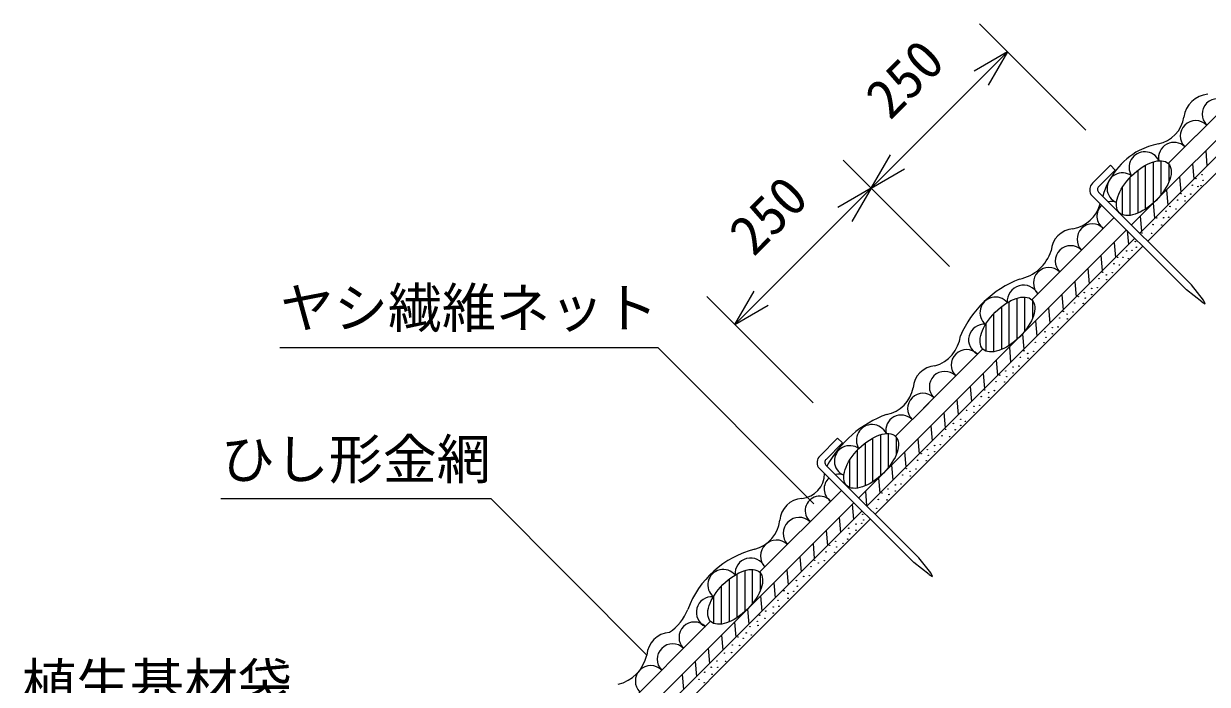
# Model space of a CAD drawing. Units: millimetres, scale not verified. Extents: x 200 to 8200, y 200 to 5838.
# Drawn here: x 1275 to 2809, y 2931 to 3787 of the extents above; entities that cross this region are included whole.
import ezdxf
from ezdxf.enums import TextEntityAlignment as Align

# ---------------------------------------------------------------- set-up
doc = ezdxf.new("R2010")
doc.units = ezdxf.units.MM
doc.header["$LTSCALE"] = 20
for name, color, linetype, lineweight in [('C-STR', 7, 'Continuous', 25), ('C-STR-DIM', 1, 'Continuous', 13), ('C-STR-HTXT', 1, 'Continuous', 13)]:
    doc.layers.add(name, color=color, linetype=linetype, lineweight=lineweight)
doc.styles.add('ＭＳ ゴシック', font='')
doc.styles.get('ＭＳ ゴシック').set_extended_font_data('MS Gothic')

msp = doc.modelspace()

# ---------------------------------------------------------------- linework, layer by layer
at = {"layer": 'C-STR'}
for p, q in [((2794.75, 3641.69), (2871.98, 3718.92)), ((2747.02, 3562.14), (2873.75, 3688.87)), ((2757.63, 3551.53), (2884.36, 3678.26)), ((2768.24, 3540.93), (2894.97, 3667.65)), ((2758.73, 3605.9), (2794.64, 3641.8)), ((2807.25, 3622.37), (2808.96, 3602.86)), ((2660.37, 3580.31), (2683.66, 3603.61)), ((2690.02, 3597.25), (2668.77, 3575.99)), ((2690.02, 3597.25), (2683.66, 3603.61)), ((2790.28, 3605.4), (2791.99, 3585.89)), ((2773.31, 3588.43), (2775.02, 3568.92)), ((2658.51, 3565.88), (2782.36, 3442.1)), ((2668.48, 3568.64), (2788.72, 3448.47)), ((2711.12, 3526.23), (2747.02, 3562.14)), ((2756.34, 3571.46), (2758.05, 3551.95)), ((2721.73, 3515.63), (2757.63, 3551.53)), ((2739.37, 3554.49), (2741.08, 3534.98)), ((2581.95, 3429.12), (2688.62, 3535.79)), ((2722.4, 3537.51), (2724.11, 3518.01)), ((2732.33, 3505.02), (2768.24, 3540.93)), ((2357.56, 3172.68), (2704.65, 3519.77)), ((2705.58, 3518.84), (2707.14, 3501.04)), ((2368.17, 3162.07), (2715.26, 3509.16)), ((2688.5, 3503.1), (2690.16, 3484.07)), ((2378.78, 3151.47), (2725.87, 3498.56)), ((2671.49, 3486.6), (2673.19, 3467.1)), ((2654.52, 3469.63), (2656.22, 3450.13)), ((2637.55, 3452.66), (2639.25, 3433.16)), ((2802.16, 3426.55), (2782.36, 3442.1)), ((2804.28, 3428.67), (2788.72, 3448.47)), ((2620.58, 3435.69), (2622.28, 3416.18)), ((2802.16, 3426.55), (2806.76, 3424.08)), ((2806.76, 3424.08), (2804.28, 3428.67)), ((2603.61, 3418.72), (2605.31, 3399.21)), ((2586.63, 3401.75), (2588.34, 3382.24)), ((2569.66, 3384.78), (2571.37, 3365.27)), ((2441.39, 3288.56), (2518.32, 3365.48)), ((2552.69, 3367.81), (2554.4, 3348.3)), ((2535.72, 3350.84), (2537.43, 3331.33)), ((2518.75, 3333.87), (2520.46, 3314.36)), ((2501.78, 3316.9), (2503.49, 3297.39)), ((2484.81, 3299.93), (2486.52, 3280.42)), ((2405.18, 3252.34), (2448.16, 3295.32)), ((2467.84, 3282.96), (2469.55, 3263.45)), ((2450.87, 3265.99), (2452.58, 3246.48)), ((2306.81, 3226.75), (2330.1, 3250.06)), ((2336.47, 3243.69), (2315.22, 3222.43)), ((2336.47, 3243.69), (2330.1, 3250.06)), ((2433.9, 3249.02), (2435.61, 3229.51)), ((2416.93, 3232.04), (2418.64, 3212.54)), ((2304.95, 3212.32), (2428.8, 3088.55)), ((2314.92, 3215.08), (2435.17, 3094.91)), ((2399.96, 3215.07), (2401.67, 3195.57)), ((2382.99, 3198.1), (2384.69, 3178.6)), ((2228.95, 3076.12), (2335.06, 3182.23)), ((2366.02, 3181.13), (2367.64, 3162.61)), ((2181.34, 2996.45), (2351.09, 3166.21)), ((2349.05, 3164.16), (2350.75, 3144.66)), ((2191.94, 2985.85), (2361.7, 3155.61)), ((2332.08, 3147.19), (2333.78, 3127.69)), ((2202.55, 2975.24), (2372.31, 3145)), ((2315.11, 3130.22), (2316.81, 3110.71)), ((2298.14, 3113.25), (2299.84, 3093.74)), ((2281.16, 3096.28), (2282.87, 3076.77)), ((2448.61, 3073), (2428.8, 3088.55)), ((2450.73, 3075.12), (2435.17, 3094.91)), ((2264.19, 3079.31), (2265.9, 3059.8)), ((2448.61, 3073), (2453.21, 3070.52)), ((2453.21, 3070.52), (2450.73, 3075.12)), ((2247.22, 3062.34), (2248.93, 3042.83)), ((2230.25, 3045.37), (2231.96, 3025.86)), ((2213.28, 3028.4), (2214.99, 3008.89)), ((2051.62, 2898.79), (2165.31, 3012.48)), ((2196.31, 3011.43), (2198.02, 2991.92)), ((2004.01, 2819.13), (2181.34, 2996.45)), ((2179.34, 2994.46), (2181.05, 2974.95)), ((2014.62, 2808.52), (2191.94, 2985.85)), ((2162.37, 2977.49), (2164.08, 2957.98)), ((2025.23, 2797.92), (2202.55, 2975.24)), ((2145.4, 2960.52), (2147.11, 2941.01)), ((2128.43, 2943.54), (2130.14, 2924.04))]:
    msp.add_line(p, q, dxfattribs=at)
at = {"layer": 'C-STR', "color": 3}
for p, q in [((2739.38, 3608.06), (2739.38, 3554.68)), ((2749.38, 3565.23), (2749.38, 3609.52)), ((2719.38, 3597.17), (2719.38, 3541.58)), ((2729.38, 3546.97), (2729.38, 3603.77)), ((2759.38, 3605.22), (2759.38, 3581.53)), ((2709.38, 3538.66), (2709.38, 3587.89)), ((2699.38, 3539.54), (2699.38, 3575.28)), ((2552.6, 3370.2), (2552.6, 3426.99)), ((2562.6, 3431.29), (2562.6, 3377.9)), ((2572.6, 3388.45), (2572.6, 3432.74)), ((2582.6, 3428.44), (2582.6, 3404.75)), ((2532.6, 3361.89), (2532.6, 3411.11)), ((2542.6, 3420.39), (2542.6, 3364.8)), ((2522.6, 3362.76), (2522.6, 3398.5)), ((2385.82, 3254.51), (2385.82, 3201.13)), ((2395.82, 3211.67), (2395.82, 3255.96)), ((2365.82, 3243.61), (2365.82, 3188.02)), ((2375.82, 3193.42), (2375.82, 3250.21)), ((2405.82, 3251.66), (2405.82, 3227.97)), ((2355.82, 3185.11), (2355.82, 3234.53)), ((2345.82, 3185.99), (2345.82, 3221.72)), ((2199.6, 3017.19), (2199.6, 3073.99)), ((2209.6, 3078.28), (2209.6, 3025.16)), ((2219.6, 3035.45), (2219.6, 3079.74)), ((2229.6, 3075.44), (2229.6, 3051.75)), ((2179.6, 3008.88), (2179.6, 3058.11)), ((2189.6, 3067.39), (2189.6, 3011.8)), ((2169.6, 3009.76), (2169.6, 3045.5))]:
    msp.add_line(p, q, dxfattribs=at)
at = {"layer": 'C-STR'}
for centre in [(2802.64, 3591.41), (2790.06, 3577.73), (2794.79, 3586.13), (2797.28, 3576.05), (2801.31, 3577.2), (2803.94, 3584.1), (2775.46, 3566.8), (2780.28, 3563.34), (2787.99, 3566.2), (2760.96, 3550.19), (2768.67, 3546.87), (2770.74, 3558.4), (2780.62, 3557.22), (2743.88, 3535.22), (2752.58, 3535.48), (2755.8, 3544.1), (2759.47, 3536.29), (2724.55, 3515.89), (2737.08, 3515.29), (2739.15, 3526.82), (2750.4, 3526.29), (2716.1, 3504.72), (2692.96, 3484.31), (2699.9, 3484.28), (2704.63, 3492.68), (2711.65, 3493.24), (2717.41, 3497.42), (2688.24, 3475.91), (2695.45, 3474.22), (2707.11, 3482.6), (2668.92, 3456.58), (2673.64, 3464.98), (2678.46, 3461.52), (2678.8, 3455.39), (2686.17, 3464.37), (2649.9, 3438.67), (2659.47, 3443.95), (2666.84, 3445.05), (2637.33, 3424.99), (2642.05, 3433.4), (2648.58, 3424.46), (2651.21, 3431.37), (2659.48, 3436.07), (2622.73, 3414.07), (2627.55, 3410.61), (2635.26, 3413.46), (2608.56, 3393.04), (2615.93, 3394.14), (2618, 3405.67), (2627.89, 3404.48), (2598.99, 3387.76), (2600.3, 3380.45), (2608.56, 3385.16), (2571.82, 3363.16), (2584.35, 3362.55), (2586.42, 3374.08), (2597.67, 3373.55), (2567.09, 3354.76), (2576.64, 3359.69), (2576.98, 3353.57), (2540.23, 3331.57), (2548.08, 3336.85), (2557.65, 3342.13), (2557.65, 3334.24), (2565.02, 3343.22), (2535.51, 3323.17), (2546.76, 3322.64), (2549.39, 3329.54), (2516.18, 3303.85), (2520.9, 3312.25), (2525.73, 3308.78), (2526.07, 3302.66), (2533.43, 3311.64), (2497.17, 3285.94), (2506.73, 3291.22), (2514.11, 3292.31), (2480.2, 3268.96), (2489.76, 3274.25), (2495.84, 3271.73), (2506.74, 3283.33), (2469.99, 3261.33), (2482.52, 3260.73), (2489.77, 3266.36), (2455.82, 3240.31), (2463.2, 3241.4), (2465.27, 3252.93), (2475.15, 3251.75), (2438.41, 3229.75), (2446.25, 3235.02), (2447.56, 3227.72), (2455.83, 3232.42), (2419.08, 3210.42), (2431.61, 3209.82), (2433.68, 3221.35), (2444.93, 3220.82), (2414.36, 3202.02), (2423.9, 3206.96), (2424.24, 3200.83), (2387.49, 3178.84), (2395.34, 3184.11), (2396.65, 3176.81), (2404.91, 3189.39), (2404.92, 3181.51), (2412.29, 3190.49), (2382.77, 3170.44), (2394.02, 3169.91), (2362.6, 3151.19), (2380.7, 3158.9), (2344.43, 3133.2), (2354, 3138.48), (2354.01, 3130.6), (2361.37, 3139.58), (2363.91, 3143.89), (2327.46, 3116.23), (2343.11, 3118.99), (2345.74, 3125.9), (2314.89, 3102.55), (2319.61, 3110.95), (2326.14, 3102.02), (2328.77, 3108.93), (2337.04, 3113.63), (2300.29, 3091.63), (2305.11, 3088.16), (2312.82, 3091.02), (2286.12, 3070.6), (2293.49, 3071.7), (2295.56, 3083.23), (2276.55, 3065.32), (2277.86, 3058.01), (2252.74, 3039.8), (2260.69, 3052.03), (2265.51, 3048.57), (2265.85, 3042.44), (2273.22, 3051.42), (2236.95, 3025.72), (2246.52, 3031), (2246.53, 3023.12), (2253.89, 3032.1), (2226, 3012.49), (2229.1, 3020.44), (2235.76, 3016.35), (2211.52, 2997.5), (2216.32, 3005.5), (2218.24, 2994.83), (2226.95, 3007.1), (2193.43, 2981.83), (2200.82, 2992.16), (2202.98, 2981.19), (2207.63, 2990.43), (2183.57, 2971.21), (2192.57, 2972.07), (2157.76, 2946.52), (2166.14, 2952.99), (2173.47, 2961.13), (2174.7, 2952.9), (2184.72, 2960.6), (2150.24, 2937.21), (2157.08, 2932.93), (2167.33, 2943.92)]:
    msp.add_circle(centre, 0.3, dxfattribs=at)
at = {"layer": 'C-STR', "color": 1}
for centre, radius, start, end in [((2812.94, 3661.74), 34.07, 95.21229, 172.71184), ((2737.35, 3673.03), 42.37, 281.30464, 350.53477), ((2768.6, 3536.57), 98.53, 118.86922, 164.12159), ((2776.39, 3504.14), 131, 103.5714, 115.00261), ((2626.87, 3565.74), 45.33, 280.55399, 344.71802), ((2637.24, 3490.83), 30.42, 93.88791, 176.11209), ((2554.82, 3509.53), 54.67, 281.54909, 342.28142), ((2615.71, 3327.25), 138.07, 111.20863, 156.39892), ((2443.25, 3387.96), 46.26, 286.32631, 353.25608), ((2458.31, 3313.22), 30.42, 93.88791, 176.11209), ((2385.41, 3323.19), 43.28, 280.95029, 349.4785), ((2444.04, 3144.2), 145.5, 110.27156, 151.44122), ((2280.34, 3204.33), 32.79, 275.43457, 359.69053), ((2285.51, 3141.34), 30.42, 93.88791, 176.11209), ((2210.82, 3149.07), 44.7, 285.23382, 352.71921), ((2253.37, 2984.5), 125.28, 104.23374, 159.76738), ((2077.06, 3050.73), 63.07, 303.63162, 338.71099), ((2115, 2965.71), 32.64, 95.29363, 174.60368), ((2033.82, 2979.28), 49.8, 283.39609, 347.8363)]:
    msp.add_arc(centre, radius, start, end, dxfattribs=at)
at = {"layer": 'C-STR'}
for centre, radius, start, end in [((2822.68, 3669.85), 20, 45, 225), ((2794.4, 3641.57), 20, 45, 225), ((2766.12, 3613.28), 20, 45, 191.06348), ((2728.26, 3600.76), 20.33, 25.38159, 212.41881), ((2699.28, 3573.82), 19.96, 53.91928, 247.38976), ((2669.05, 3571.85), 12.12, 135.76262, 209.53793), ((2672.01, 3572.18), 5, 130.3409, 225.01704), ((2685.17, 3537.56), 18.96, 131.44645, 236.21914), ((2685.17, 3537.56), 18.96, 70.11725, 101.96215), ((2660.49, 3507.65), 20, 45, 225), ((2632.2, 3479.37), 20, 45, 225), ((2603.92, 3451.09), 20, 45, 225), ((2571.1, 3426.96), 21.18, 28.13475, 183.54845), ((2534.63, 3412.81), 20, 39.93312, 230.18666), ((2520.16, 3377.21), 20.33, 85.38159, 244.61841), ((2497.3, 3344.7), 20, 45, 225), ((2469.02, 3316.42), 20, 45, 225), ((2440.73, 3288.13), 20, 45, 225), ((2412.45, 3259.85), 20, 45, 191.06348), ((2374.68, 3247.26), 20.28, 25.66048, 213.02542), ((2345.74, 3220.27), 19.91, 53.14475, 246.94465), ((2315.5, 3218.3), 12.12, 135.76262, 209.53793), ((2318.46, 3218.62), 5, 130.3409, 225.01704), ((2331.5, 3184.12), 18.96, 131.39707, 236.21914), ((2331.5, 3184.12), 18.96, 70.11725, 101.96674), ((2306.89, 3155.83), 18.84, 41.68642, 228.81208), ((2280.34, 3126.41), 20.79, 47.14094, 222.85906), ((2250.95, 3097.02), 20.79, 47.14094, 222.85906), ((2217.34, 3074.17), 20.33, 25.38159, 184.61841), ((2181.74, 3059.69), 20, 39.93312, 230.18666), ((2167.26, 3024.09), 20.33, 85.38159, 244.61841), ((2144.4, 2991.58), 20, 45, 225), ((2116.12, 2963.3), 20, 45, 225), ((2087.83, 2935.01), 20, 45, 225)]:
    msp.add_arc(centre, radius, start, end, dxfattribs=at)
at = {"layer": 'C-STR', "color": 3}
for centre in [(2727.03, 3573.96), (2550.25, 3397.19), (2373.47, 3220.41), (2197.25, 3044.18)]:
    msp.add_ellipse(centre, major_axis=(31.82, 31.82), ratio=0.5, dxfattribs=at)
at = {"layer": 'C-STR-DIM'}
for p, q in [((2651.76, 3649.23), (2513.87, 3787.12)), ((2550.31, 3750.68), (2373.53, 3573.9)), ((2550.31, 3750.68), (2507.01, 3725.68)), ((2550.31, 3750.68), (2525.31, 3707.38)), ((2474.98, 3472.45), (2337.1, 3610.34)), ((2373.53, 3573.9), (2398.53, 3617.21)), ((2373.53, 3573.9), (2416.83, 3598.9)), ((2373.53, 3573.9), (2196.76, 3397.13)), ((2373.53, 3573.9), (2330.23, 3548.9)), ((2373.53, 3573.9), (2348.53, 3530.6)), ((2196.76, 3397.13), (2221.76, 3440.43)), ((2298.21, 3295.68), (2160.32, 3433.56)), ((2196.76, 3397.13), (2240.06, 3422.13))]:
    msp.add_line(p, q, dxfattribs=at)
at = {"layer": 'C-STR-HTXT'}
for p, q in [((1607.03, 3367.59), (2097.03, 3367.59)), ((2097.03, 3367.59), (2299.26, 3164.7)), ((1530.3, 3171.64), (1880.3, 3171.64)), ((1880.3, 3171.64), (2082.53, 2968.76))]:
    msp.add_line(p, q, dxfattribs=at)

# ---------------------------------------------------------------- texts
at = {"layer": 'C-STR-DIM', "color": 7, "style": 'ＭＳ ゴシック'}
for p in [(2408.82, 3649.87), (2232.04, 3473.09)]:
    msp.add_text('250', height=51.32, rotation=45, dxfattribs=at).set_placement(p, align=Align.BOTTOM_LEFT)
at = {"layer": 'C-STR-HTXT', "color": 7, "style": 'ＭＳ ゴシック'}
for s, p in [('ヤシ繊維ネット', (1607.03, 3377.59)), ('ひし形金網', (1530.3, 3181.64)), ('植生基材袋', (1272.55, 2890.99))]:
    msp.add_text(s, height=51.32, dxfattribs=at).set_placement(p, align=Align.BOTTOM_LEFT)

doc.saveas('drawing.dxf')
